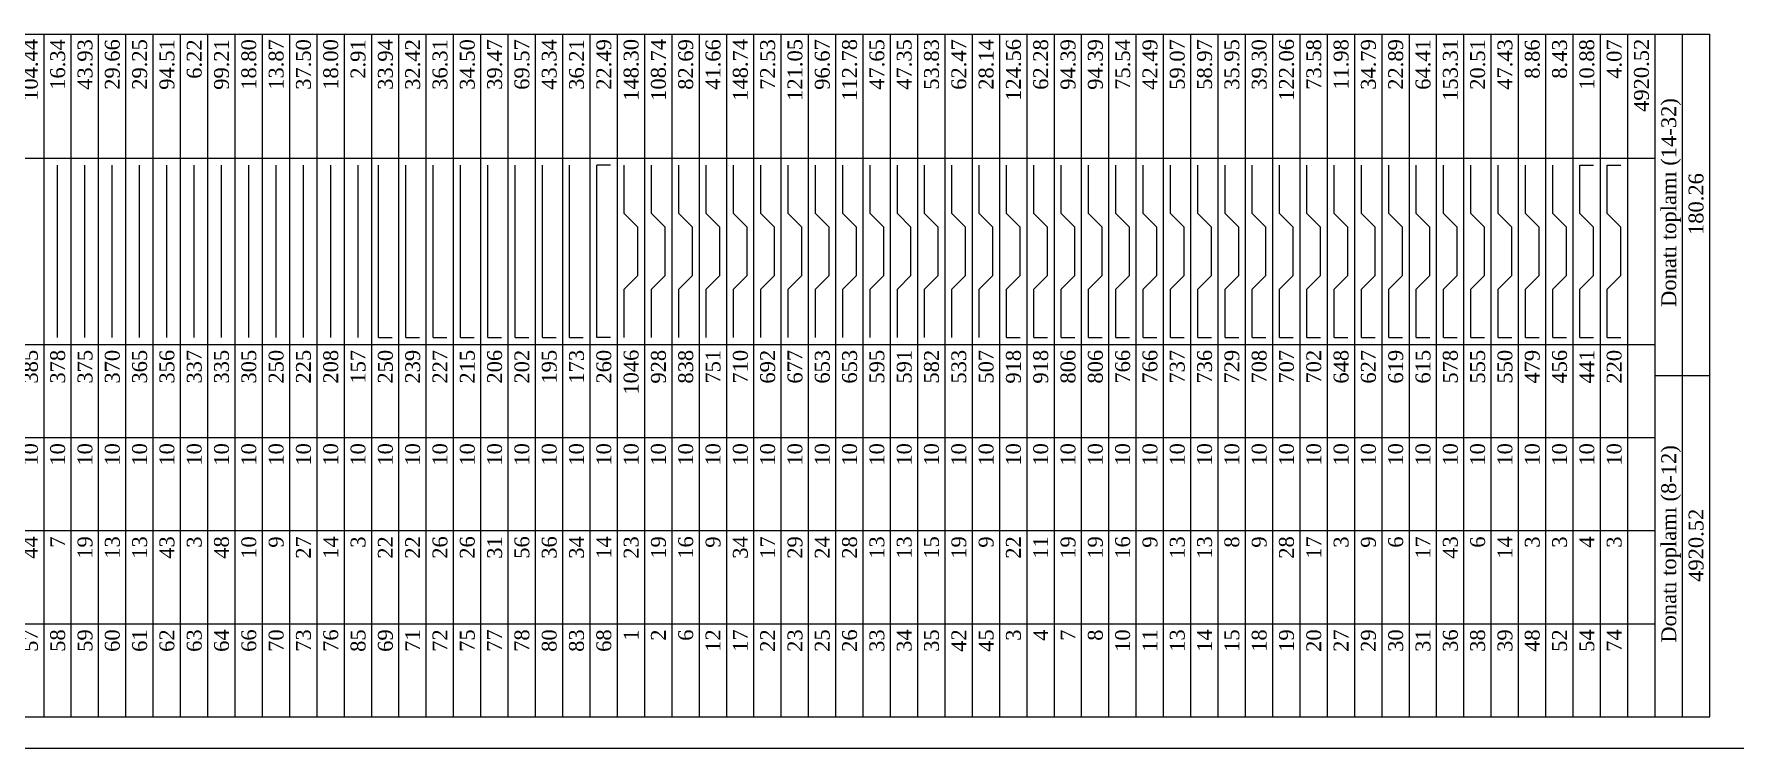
# Model space of a CAD drawing. Header units: millimetres. Extents: x 2232 to 85269, y -3593 to 5869.
# Drawn here: x 40687 to 42057, y 1369 to 1944 of the extents above; entities that cross this region are included whole.
import ezdxf

# ---------------------------------------------------------------- set-up
doc = ezdxf.new("R2010")
doc.units = ezdxf.units.MM
doc.layers.add('Donatı Metraj Tablosu', color=7, linetype='Continuous')
doc.layers.add('Standart', color=7, linetype='Continuous')
doc.styles.add('times new roman_1_18', font='times.ttf', dxfattribs={"height": 0.2})

# ---------------------------------------------------------------- blocks, each defined once
blk = doc.blocks.new('IDE128Entity1403')
at = {"layer": 'Donatı Metraj Tablosu', "color": 1, "linetype": 'Continuous', "lineweight": 5}
for points in [[(4094.8, 1385.2), (4094.8, -704.8)], [(4169.8, 1385.2), (4169.8, -660.8)], [(4244.8, 1385.2), (4244.8, -660.8)], [(4319.8, 1385.2), (4319.8, -660.8)], [(4394.8, 1385.2), (4394.8, -660.8)], [(4544.8, 1385.2), (4544.8, -660.8)], [(4644.8, 1385.2), (4644.8, -704.8)], [(4094.8, 637.2), (4644.8, 637.2)], [(4400.3, 626.2), (4539.3, 626.2)], [(4094.8, 615.2), (4644.8, 615.2)], [(4400.3, 604.2), (4539.3, 604.2)], [(4094.8, 593.2), (4644.8, 593.2)], [(4400.3, 582.2), (4539.3, 582.2)], [(4094.8, 571.2), (4644.8, 571.2)], [(4094.8, 549.2), (4644.8, 549.2)], [(4400.3, 560.2), (4539.3, 560.2)], [(4400.3, 538.2), (4539.3, 538.2)], [(4094.8, 527.2), (4644.8, 527.2)], [(4400.3, 516.2), (4539.3, 516.2)], [(4094.8, 505.2), (4644.8, 505.2)], [(4400.3, 494.2), (4539.3, 494.2)], [(4094.8, 483.2), (4644.8, 483.2)], [(4400.3, 472.2), (4539.3, 472.2)], [(4094.8, 461.2), (4644.8, 461.2)], [(4094.8, 439.2), (4644.8, 439.2)], [(4400.3, 450.2), (4539.3, 450.2)], [(4400.3, 428.2), (4539.3, 428.2)], [(4094.8, 417.2), (4644.8, 417.2)], [(4400.3, 406.2), (4539.3, 406.2)], [(4094.8, 395.2), (4644.8, 395.2)], [(4400.3, 384.2), (4539.3, 384.2)], [(4094.8, 373.2), (4644.8, 373.2)], [(4400.3, 367.7), (4539.3, 367.7)], [(4400.3, 367.7), (4400.3, 356.7)], [(4094.8, 351.2), (4644.8, 351.2)], [(4400.3, 345.7), (4539.3, 345.7)], [(4400.3, 345.7), (4400.3, 334.7)], [(4094.8, 329.2), (4644.8, 329.2)], [(4400.3, 323.7), (4539.3, 323.7)], [(4400.3, 323.7), (4400.3, 312.7)], [(4094.8, 307.2), (4644.8, 307.2)], [(4400.3, 301.7), (4539.3, 301.7)], [(4400.3, 301.7), (4400.3, 290.7)], [(4094.8, 285.2), (4644.8, 285.2)], [(4400.3, 279.7), (4539.3, 279.7)], [(4400.3, 279.7), (4400.3, 268.7)], [(4094.8, 263.2), (4644.8, 263.2)], [(4400.3, 257.7), (4539.3, 257.7)], [(4400.3, 257.7), (4400.3, 246.7)], [(4094.8, 241.2), (4644.8, 241.2)], [(4400.3, 235.7), (4539.3, 235.7)], [(4400.3, 235.7), (4400.3, 224.7)], [(4094.8, 219.2), (4644.8, 219.2)], [(4400.3, 213.7), (4539.3, 213.7)], [(4400.3, 213.7), (4400.3, 202.7)], [(4094.8, 197.2), (4644.8, 197.2)], [(4400.3, 191.7), (4539.3, 191.7)], [(4400.3, 180.7), (4400.3, 191.7)], [(4539.3, 180.7), (4539.3, 191.7)], [(4094.8, 175.2), (4644.8, 175.2)], [(4400.3, 169.7), (4439.3, 169.7)], [(4439.3, 169.7), (4450.3, 158.7)], [(4489.3, 158.7), (4500.3, 169.7)], [(4500.3, 169.7), (4539.3, 169.7)], [(4094.8, 153.2), (4644.8, 153.2)], [(4450.3, 158.7), (4489.3, 158.7)], [(4400.3, 147.7), (4439.3, 147.7)], [(4439.3, 147.7), (4450.3, 136.7)], [(4489.3, 136.7), (4500.3, 147.7)], [(4500.3, 147.7), (4539.3, 147.7)], [(4094.8, 131.2), (4644.8, 131.2)], [(4400.3, 125.7), (4439.3, 125.7)], [(4439.3, 125.7), (4450.3, 114.7)], [(4450.3, 136.7), (4489.3, 136.7)], [(4489.3, 114.7), (4500.3, 125.7)], [(4500.3, 125.7), (4539.3, 125.7)], [(4450.3, 114.7), (4489.3, 114.7)], [(4094.8, 109.2), (4644.8, 109.2)], [(4400.3, 103.7), (4439.3, 103.7)], [(4439.3, 103.7), (4450.3, 92.7)], [(4489.3, 92.7), (4500.3, 103.7)], [(4500.3, 103.7), (4539.3, 103.7)], [(4094.8, 87.2), (4644.8, 87.2)], [(4450.3, 92.7), (4489.3, 92.7)], [(4400.3, 81.7), (4439.3, 81.7)], [(4439.3, 81.7), (4450.3, 70.7)], [(4450.3, 70.7), (4489.3, 70.7)], [(4489.3, 70.7), (4500.3, 81.7)], [(4500.3, 81.7), (4539.3, 81.7)], [(4094.8, 65.2), (4644.8, 65.2)], [(4400.3, 59.7), (4439.3, 59.7)], [(4439.3, 59.7), (4450.3, 48.7)], [(4489.3, 48.7), (4500.3, 59.7)], [(4500.3, 59.7), (4539.3, 59.7)], [(4094.8, 43.2), (4644.8, 43.2)], [(4450.3, 48.7), (4489.3, 48.7)], [(4400.3, 37.7), (4439.3, 37.7)], [(4439.3, 37.7), (4450.3, 26.7)], [(4489.3, 26.7), (4500.3, 37.7)], [(4500.3, 37.7), (4539.3, 37.7)], [(4094.8, 21.2), (4644.8, 21.2)], [(4400.3, 15.7), (4439.3, 15.7)], [(4439.3, 15.7), (4450.3, 4.7)], [(4450.3, 26.7), (4489.3, 26.7)], [(4489.3, 4.7), (4500.3, 15.7)], [(4500.3, 15.7), (4539.3, 15.7)], [(4450.3, 4.7), (4489.3, 4.7)], [(4094.8, -0.8), (4644.8, -0.8)], [(4400.3, -6.3), (4439.3, -6.3)], [(4439.3, -6.3), (4450.3, -17.3)], [(4489.3, -17.3), (4500.3, -6.3)], [(4500.3, -6.3), (4539.3, -6.3)], [(4094.8, -22.8), (4644.8, -22.8)], [(4450.3, -17.3), (4489.3, -17.3)], [(4400.3, -28.3), (4439.3, -28.3)], [(4439.3, -28.3), (4450.3, -39.3)], [(4450.3, -39.3), (4489.3, -39.3)], [(4489.3, -39.3), (4500.3, -28.3)], [(4500.3, -28.3), (4539.3, -28.3)], [(4094.8, -44.8), (4644.8, -44.8)], [(4400.3, -50.3), (4439.3, -50.3)], [(4439.3, -50.3), (4450.3, -61.3)], [(4489.3, -61.3), (4500.3, -50.3)], [(4500.3, -50.3), (4539.3, -50.3)], [(4094.8, -66.8), (4644.8, -66.8)], [(4450.3, -61.3), (4489.3, -61.3)], [(4400.3, -72.3), (4439.3, -72.3)], [(4439.3, -72.3), (4450.3, -83.3)], [(4489.3, -83.3), (4500.3, -72.3)], [(4500.3, -72.3), (4539.3, -72.3)], [(4094.8, -88.8), (4644.8, -88.8)], [(4400.3, -94.3), (4439.3, -94.3)], [(4439.3, -94.3), (4450.3, -105.3)], [(4450.3, -83.3), (4489.3, -83.3)], [(4489.3, -105.3), (4500.3, -94.3)], [(4500.3, -94.3), (4539.3, -94.3)], [(4450.3, -105.3), (4489.3, -105.3)], [(4094.8, -110.8), (4644.8, -110.8)], [(4400.3, -116.3), (4439.3, -116.3)], [(4439.3, -116.3), (4450.3, -127.3)], [(4489.3, -127.3), (4500.3, -116.3)], [(4500.3, -116.3), (4539.3, -116.3)], [(4094.8, -132.8), (4644.8, -132.8)], [(4450.3, -127.3), (4489.3, -127.3)], [(4400.3, -138.3), (4439.3, -138.3)], [(4400.3, -138.3), (4400.3, -149.3)], [(4439.3, -138.3), (4450.3, -149.3)], [(4450.3, -149.3), (4489.3, -149.3)], [(4489.3, -149.3), (4500.3, -138.3)], [(4500.3, -138.3), (4539.3, -138.3)], [(4094.8, -154.8), (4644.8, -154.8)], [(4400.3, -160.3), (4439.3, -160.3)], [(4400.3, -160.3), (4400.3, -171.3)], [(4439.3, -160.3), (4450.3, -171.3)], [(4489.3, -171.3), (4500.3, -160.3)], [(4500.3, -160.3), (4539.3, -160.3)], [(4094.8, -176.8), (4644.8, -176.8)], [(4450.3, -171.3), (4489.3, -171.3)], [(4400.3, -182.3), (4439.3, -182.3)], [(4400.3, -182.3), (4400.3, -193.3)], [(4439.3, -182.3), (4450.3, -193.3)], [(4489.3, -193.3), (4500.3, -182.3)], [(4500.3, -182.3), (4539.3, -182.3)], [(4094.8, -198.8), (4644.8, -198.8)], [(4400.3, -204.3), (4439.3, -204.3)], [(4400.3, -204.3), (4400.3, -215.3)], [(4439.3, -204.3), (4450.3, -215.3)], [(4450.3, -193.3), (4489.3, -193.3)], [(4489.3, -215.3), (4500.3, -204.3)], [(4500.3, -204.3), (4539.3, -204.3)], [(4450.3, -215.3), (4489.3, -215.3)], [(4094.8, -220.8), (4644.8, -220.8)], [(4400.3, -226.3), (4439.3, -226.3)], [(4400.3, -226.3), (4400.3, -237.3)], [(4439.3, -226.3), (4450.3, -237.3)], [(4489.3, -237.3), (4500.3, -226.3)], [(4500.3, -226.3), (4539.3, -226.3)], [(4094.8, -242.8), (4644.8, -242.8)], [(4450.3, -237.3), (4489.3, -237.3)], [(4400.3, -248.3), (4439.3, -248.3)], [(4400.3, -248.3), (4400.3, -259.3)], [(4439.3, -248.3), (4450.3, -259.3)], [(4450.3, -259.3), (4489.3, -259.3)], [(4489.3, -259.3), (4500.3, -248.3)], [(4500.3, -248.3), (4539.3, -248.3)], [(4094.8, -264.8), (4644.8, -264.8)], [(4400.3, -270.3), (4439.3, -270.3)], [(4400.3, -270.3), (4400.3, -281.3)], [(4439.3, -270.3), (4450.3, -281.3)], [(4489.3, -281.3), (4500.3, -270.3)], [(4500.3, -270.3), (4539.3, -270.3)], [(4094.8, -286.8), (4644.8, -286.8)], [(4450.3, -281.3), (4489.3, -281.3)], [(4400.3, -292.3), (4439.3, -292.3)], [(4400.3, -292.3), (4400.3, -303.3)], [(4439.3, -292.3), (4450.3, -303.3)], [(4489.3, -303.3), (4500.3, -292.3)], [(4500.3, -292.3), (4539.3, -292.3)], [(4094.8, -308.8), (4644.8, -308.8)], [(4400.3, -314.3), (4439.3, -314.3)], [(4400.3, -314.3), (4400.3, -325.3)], [(4439.3, -314.3), (4450.3, -325.3)], [(4450.3, -303.3), (4489.3, -303.3)], [(4489.3, -325.3), (4500.3, -314.3)], [(4500.3, -314.3), (4539.3, -314.3)], [(4450.3, -325.3), (4489.3, -325.3)], [(4094.8, -330.8), (4644.8, -330.8)], [(4400.3, -336.3), (4439.3, -336.3)], [(4400.3, -336.3), (4400.3, -347.3)], [(4439.3, -336.3), (4450.3, -347.3)], [(4489.3, -347.3), (4500.3, -336.3)], [(4500.3, -336.3), (4539.3, -336.3)], [(4094.8, -352.8), (4644.8, -352.8)], [(4450.3, -347.3), (4489.3, -347.3)], [(4400.3, -358.3), (4439.3, -358.3)], [(4400.3, -358.3), (4400.3, -369.3)], [(4439.3, -358.3), (4450.3, -369.3)], [(4450.3, -369.3), (4489.3, -369.3)], [(4489.3, -369.3), (4500.3, -358.3)], [(4500.3, -358.3), (4539.3, -358.3)], [(4094.8, -374.8), (4644.8, -374.8)], [(4400.3, -380.3), (4439.3, -380.3)], [(4400.3, -380.3), (4400.3, -391.3)], [(4439.3, -380.3), (4450.3, -391.3)], [(4489.3, -391.3), (4500.3, -380.3)], [(4500.3, -380.3), (4539.3, -380.3)], [(4094.8, -396.8), (4644.8, -396.8)], [(4450.3, -391.3), (4489.3, -391.3)], [(4400.3, -402.3), (4439.3, -402.3)], [(4400.3, -402.3), (4400.3, -413.3)], [(4439.3, -402.3), (4450.3, -413.3)], [(4489.3, -413.3), (4500.3, -402.3)], [(4500.3, -402.3), (4539.3, -402.3)], [(4094.8, -418.8), (4644.8, -418.8)], [(4400.3, -424.3), (4439.3, -424.3)], [(4400.3, -424.3), (4400.3, -435.3)], [(4439.3, -424.3), (4450.3, -435.3)], [(4450.3, -413.3), (4489.3, -413.3)], [(4489.3, -435.3), (4500.3, -424.3)], [(4500.3, -424.3), (4539.3, -424.3)], [(4450.3, -435.3), (4489.3, -435.3)], [(4094.8, -440.8), (4644.8, -440.8)], [(4400.3, -446.3), (4439.3, -446.3)], [(4400.3, -446.3), (4400.3, -457.3)], [(4439.3, -446.3), (4450.3, -457.3)], [(4489.3, -457.3), (4500.3, -446.3)], [(4500.3, -446.3), (4539.3, -446.3)], [(4094.8, -462.8), (4644.8, -462.8)], [(4450.3, -457.3), (4489.3, -457.3)], [(4400.3, -468.3), (4439.3, -468.3)], [(4400.3, -468.3), (4400.3, -479.3)], [(4439.3, -468.3), (4450.3, -479.3)], [(4450.3, -479.3), (4489.3, -479.3)], [(4489.3, -479.3), (4500.3, -468.3)], [(4500.3, -468.3), (4539.3, -468.3)], [(4094.8, -484.8), (4644.8, -484.8)], [(4400.3, -490.3), (4439.3, -490.3)], [(4400.3, -490.3), (4400.3, -501.3)], [(4439.3, -490.3), (4450.3, -501.3)], [(4489.3, -501.3), (4500.3, -490.3)], [(4500.3, -490.3), (4539.3, -490.3)], [(4450.3, -501.3), (4489.3, -501.3)], [(4094.8, -506.8), (4644.8, -506.8)], [(4400.3, -512.3), (4439.3, -512.3)], [(4400.3, -512.3), (4400.3, -523.3)], [(4439.3, -512.3), (4450.3, -523.3)], [(4489.3, -523.3), (4500.3, -512.3)], [(4500.3, -512.3), (4539.3, -512.3)], [(4094.8, -528.8), (4644.8, -528.8)], [(4450.3, -523.3), (4489.3, -523.3)], [(4400.3, -534.3), (4439.3, -534.3)], [(4400.3, -534.3), (4400.3, -545.3)], [(4439.3, -534.3), (4450.3, -545.3)], [(4450.3, -545.3), (4489.3, -545.3)], [(4489.3, -545.3), (4500.3, -534.3)], [(4500.3, -534.3), (4539.3, -534.3)], [(4094.8, -550.8), (4644.8, -550.8)], [(4400.3, -556.3), (4439.3, -556.3)], [(4400.3, -556.3), (4400.3, -567.3)], [(4439.3, -556.3), (4450.3, -567.3)], [(4489.3, -567.3), (4500.3, -556.3)], [(4500.3, -556.3), (4539.3, -556.3)], [(4094.8, -572.8), (4644.8, -572.8)], [(4450.3, -567.3), (4489.3, -567.3)], [(4400.3, -578.3), (4439.3, -578.3)], [(4400.3, -578.3), (4400.3, -589.3)], [(4439.3, -578.3), (4450.3, -589.3)], [(4489.3, -589.3), (4500.3, -578.3)], [(4500.3, -578.3), (4539.3, -578.3)], [(4094.8, -594.8), (4644.8, -594.8)], [(4400.3, -600.3), (4400.3, -611.3)], [(4400.3, -600.3), (4439.3, -600.3)], [(4439.3, -600.3), (4450.3, -611.3)], [(4450.3, -589.3), (4489.3, -589.3)], [(4489.3, -611.3), (4500.3, -600.3)], [(4500.3, -600.3), (4539.3, -600.3)], [(4539.3, -600.3), (4539.3, -611.3)], [(4450.3, -611.3), (4489.3, -611.3)], [(4094.8, -616.8), (4644.8, -616.8)], [(4400.3, -622.3), (4400.3, -633.3)], [(4400.3, -622.3), (4439.3, -622.3)], [(4439.3, -622.3), (4450.3, -633.3)], [(4489.3, -633.3), (4500.3, -622.3)], [(4500.3, -622.3), (4539.3, -622.3)], [(4539.3, -622.3), (4539.3, -633.3)], [(4094.8, -638.8), (4644.8, -638.8)], [(4450.3, -633.3), (4489.3, -633.3)], [(4094.8, -660.8), (4644.8, -660.8)], [(4369.8, -660.8), (4369.8, -704.8)], [(4094.8, -682.8), (4644.8, -682.8)], [(4094.8, -704.8), (4644.8, -704.8)]]:
    blk.add_lwpolyline(points, dxfattribs=at)
at = {"layer": 'Donatı Metraj Tablosu', "color": 1, "linetype": 'Continuous', "lineweight": 5, "style": 'times new roman_1_18'}
for s, p in [('57', (4147.1, 642.2)), ('44', (4222.1, 642.2)), ('10', (4297.1, 642.2)), ('385', (4363.2, 642.2)), ('104.44', (4591, 642.2)), ('58', (4147.1, 620.2)), ('7', (4231, 620.2)), ('10', (4297.1, 620.2)), ('378', (4363.2, 620.2)), ('16.34', (4599.9, 620.2)), ('59', (4147.1, 598.2)), ('19', (4222.1, 598.2)), ('10', (4297.1, 598.2)), ('375', (4363.2, 598.2)), ('43.93', (4599.9, 598.2)), ('60', (4147.1, 576.2)), ('13', (4222.1, 576.2)), ('10', (4297.1, 576.2)), ('370', (4363.2, 576.2)), ('29.66', (4599.9, 576.2)), ('61', (4147.1, 554.2)), ('13', (4222.1, 554.2)), ('10', (4297.1, 554.2)), ('365', (4363.2, 554.2)), ('29.25', (4599.9, 554.2)), ('62', (4147.1, 532.2)), ('43', (4222.1, 532.2)), ('10', (4297.1, 532.2)), ('356', (4363.2, 532.2)), ('94.51', (4599.9, 532.2)), ('63', (4147.1, 510.2)), ('3', (4231, 510.2)), ('10', (4297.1, 510.2)), ('337', (4363.2, 510.2)), ('6.22', (4608.8, 510.2)), ('64', (4147.1, 488.2)), ('48', (4222.1, 488.2)), ('10', (4297.1, 488.2)), ('335', (4363.2, 488.2)), ('99.21', (4599.9, 488.2)), ('66', (4147.1, 466.2)), ('10', (4222.1, 466.2)), ('10', (4297.1, 466.2)), ('305', (4363.2, 466.2)), ('18.80', (4599.9, 466.2)), ('70', (4147.1, 444.2)), ('9', (4231, 444.2)), ('10', (4297.1, 444.2)), ('250', (4363.2, 444.2)), ('13.87', (4599.9, 444.2)), ('73', (4147.1, 422.2)), ('27', (4222.1, 422.2)), ('10', (4297.1, 422.2)), ('225', (4363.2, 422.2)), ('37.50', (4599.9, 422.2)), ('76', (4147.1, 400.2)), ('14', (4222.1, 400.2)), ('10', (4297.1, 400.2)), ('208', (4363.2, 400.2)), ('18.00', (4599.9, 400.2)), ('85', (4147.1, 378.2)), ('3', (4231, 378.2)), ('10', (4297.1, 378.2)), ('157', (4363.2, 378.2)), ('2.91', (4608.8, 378.2)), ('69', (4147.1, 356.2)), ('22', (4222.1, 356.2)), ('10', (4297.1, 356.2)), ('250', (4363.2, 356.2)), ('33.94', (4599.9, 356.2)), ('71', (4147.1, 334.2)), ('22', (4222.1, 334.2)), ('10', (4297.1, 334.2)), ('239', (4363.2, 334.2)), ('32.42', (4599.9, 334.2)), ('72', (4147.1, 312.2)), ('26', (4222.1, 312.2)), ('10', (4297.1, 312.2)), ('227', (4363.2, 312.2)), ('36.31', (4599.9, 312.2)), ('75', (4147.1, 290.2)), ('26', (4222.1, 290.2)), ('10', (4297.1, 290.2)), ('215', (4363.2, 290.2)), ('34.50', (4599.9, 290.2)), ('77', (4147.1, 268.2)), ('31', (4222.1, 268.2)), ('10', (4297.1, 268.2)), ('206', (4363.2, 268.2)), ('39.47', (4599.9, 268.2)), ('78', (4147.1, 246.2)), ('56', (4222.1, 246.2)), ('10', (4297.1, 246.2)), ('202', (4363.2, 246.2)), ('69.57', (4599.9, 246.2)), ('80', (4147.1, 224.2)), ('36', (4222.1, 224.2)), ('10', (4297.1, 224.2)), ('195', (4363.2, 224.2)), ('43.34', (4599.9, 224.2)), ('83', (4147.1, 202.2)), ('34', (4222.1, 202.2)), ('10', (4297.1, 202.2)), ('173', (4363.2, 202.2)), ('36.21', (4599.9, 202.2)), ('68', (4147.1, 180.2)), ('14', (4222.1, 180.2)), ('10', (4297.1, 180.2)), ('260', (4363.2, 180.2)), ('22.49', (4599.9, 180.2)), ('1', (4156, 158.2)), ('23', (4222.1, 158.2)), ('10', (4297.1, 158.2)), ('1046', (4354.3, 158.2)), ('148.30', (4591, 158.2)), ('2', (4156, 136.2)), ('19', (4222.1, 136.2)), ('10', (4297.1, 136.2)), ('928', (4363.2, 136.2)), ('108.74', (4591, 136.2)), ('6', (4156, 114.2)), ('16', (4222.1, 114.2)), ('10', (4297.1, 114.2)), ('838', (4363.2, 114.2)), ('82.69', (4599.9, 114.2)), ('12', (4147.1, 92.2)), ('9', (4231, 92.2)), ('10', (4297.1, 92.2)), ('751', (4363.2, 92.2)), ('41.66', (4599.9, 92.2)), ('17', (4147.1, 70.2)), ('34', (4222.1, 70.2)), ('10', (4297.1, 70.2)), ('710', (4363.2, 70.2)), ('148.74', (4591, 70.2)), ('22', (4147.1, 48.2)), ('17', (4222.1, 48.2)), ('10', (4297.1, 48.2)), ('692', (4363.2, 48.2)), ('72.53', (4599.9, 48.2)), ('23', (4147.1, 26.2)), ('29', (4222.1, 26.2)), ('10', (4297.1, 26.2)), ('677', (4363.2, 26.2)), ('121.05', (4591, 26.2)), ('25', (4147.1, 4.2)), ('24', (4222.1, 4.2)), ('10', (4297.1, 4.2)), ('653', (4363.2, 4.2)), ('96.67', (4599.9, 4.2)), ('26', (4147.1, -17.8)), ('28', (4222.1, -17.8)), ('10', (4297.1, -17.8)), ('653', (4363.2, -17.8)), ('112.78', (4591, -17.8)), ('33', (4147.1, -39.8)), ('13', (4222.1, -39.8)), ('10', (4297.1, -39.8)), ('595', (4363.2, -39.8)), ('47.65', (4599.9, -39.8)), ('34', (4147.1, -61.8)), ('13', (4222.1, -61.8)), ('10', (4297.1, -61.8)), ('591', (4363.2, -61.8)), ('47.35', (4599.9, -61.8)), ('35', (4147.1, -83.8)), ('15', (4222.1, -83.8)), ('10', (4297.1, -83.8)), ('582', (4363.2, -83.8)), ('53.83', (4599.9, -83.8)), ('42', (4147.1, -105.8)), ('19', (4222.1, -105.8)), ('10', (4297.1, -105.8)), ('533', (4363.2, -105.8)), ('62.47', (4599.9, -105.8)), ('45', (4147.1, -127.8)), ('9', (4231, -127.8)), ('10', (4297.1, -127.8)), ('507', (4363.2, -127.8)), ('28.14', (4599.9, -127.8)), ('3', (4156, -149.8)), ('22', (4222.1, -149.8)), ('10', (4297.1, -149.8)), ('918', (4363.2, -149.8)), ('124.56', (4591, -149.8)), ('4', (4156, -171.8)), ('11', (4222.1, -171.8)), ('10', (4297.1, -171.8)), ('918', (4363.2, -171.8)), ('62.28', (4599.9, -171.8)), ('7', (4156, -193.8)), ('19', (4222.1, -193.8)), ('10', (4297.1, -193.8)), ('806', (4363.2, -193.8)), ('94.39', (4599.9, -193.8)), ('8', (4156, -215.8)), ('19', (4222.1, -215.8)), ('10', (4297.1, -215.8)), ('806', (4363.2, -215.8)), ('94.39', (4599.9, -215.8)), ('10', (4147.1, -237.8)), ('16', (4222.1, -237.8)), ('10', (4297.1, -237.8)), ('766', (4363.2, -237.8)), ('75.54', (4599.9, -237.8)), ('11', (4147.1, -259.8)), ('9', (4231, -259.8)), ('10', (4297.1, -259.8)), ('766', (4363.2, -259.8)), ('42.49', (4599.9, -259.8)), ('13', (4147.1, -281.8)), ('13', (4222.1, -281.8)), ('10', (4297.1, -281.8)), ('737', (4363.2, -281.8)), ('59.07', (4599.9, -281.8)), ('14', (4147.1, -303.8)), ('13', (4222.1, -303.8)), ('10', (4297.1, -303.8)), ('736', (4363.2, -303.8)), ('58.97', (4599.9, -303.8)), ('15', (4147.1, -325.8)), ('8', (4231, -325.8)), ('10', (4297.1, -325.8)), ('729', (4363.2, -325.8)), ('35.95', (4599.9, -325.8)), ('18', (4147.1, -347.8)), ('9', (4231, -347.8)), ('10', (4297.1, -347.8)), ('708', (4363.2, -347.8)), ('39.30', (4599.9, -347.8)), ('19', (4147.1, -369.8)), ('28', (4222.1, -369.8)), ('10', (4297.1, -369.8)), ('707', (4363.2, -369.8)), ('122.06', (4591, -369.8)), ('20', (4147.1, -391.8)), ('17', (4222.1, -391.8)), ('10', (4297.1, -391.8)), ('702', (4363.2, -391.8)), ('73.58', (4599.9, -391.8)), ('27', (4147.1, -413.8)), ('3', (4231, -413.8)), ('10', (4297.1, -413.8)), ('648', (4363.2, -413.8)), ('11.98', (4599.9, -413.8)), ('29', (4147.1, -435.8)), ('9', (4231, -435.8)), ('10', (4297.1, -435.8)), ('627', (4363.2, -435.8)), ('34.79', (4599.9, -435.8)), ('30', (4147.1, -457.8)), ('6', (4231, -457.8)), ('10', (4297.1, -457.8)), ('619', (4363.2, -457.8)), ('22.89', (4599.9, -457.8)), ('31', (4147.1, -479.8)), ('17', (4222.1, -479.8)), ('10', (4297.1, -479.8)), ('615', (4363.2, -479.8)), ('64.41', (4599.9, -479.8)), ('36', (4147.1, -501.8)), ('43', (4222.1, -501.8)), ('10', (4297.1, -501.8)), ('578', (4363.2, -501.8)), ('153.31', (4591, -501.8)), ('38', (4147.1, -523.8)), ('6', (4231, -523.8)), ('10', (4297.1, -523.8)), ('555', (4363.2, -523.8)), ('20.51', (4599.9, -523.8)), ('39', (4147.1, -545.8)), ('14', (4222.1, -545.8)), ('10', (4297.1, -545.8)), ('550', (4363.2, -545.8)), ('47.43', (4599.9, -545.8)), ('48', (4147.1, -567.8)), ('3', (4231, -567.8)), ('10', (4297.1, -567.8)), ('479', (4363.2, -567.8)), ('8.86', (4608.8, -567.8)), ('52', (4147.1, -589.8)), ('3', (4231, -589.8)), ('10', (4297.1, -589.8)), ('456', (4363.2, -589.8)), ('8.43', (4608.8, -589.8)), ('54', (4147.1, -611.8)), ('4', (4231, -611.8)), ('10', (4297.1, -611.8)), ('441', (4363.2, -611.8)), ('10.88', (4599.9, -611.8)), ('74', (4147.1, -633.8)), ('3', (4231, -633.8)), ('10', (4297.1, -633.8)), ('220', (4363.2, -633.8)), ('4.07', (4608.8, -633.8)), ('4920.52', (4582.1, -655.8)), ('Donatı toplamı (8-12)', (4154.5, -677.8)), ('Donatı toplamı (14-32)', (4425, -677.8)), ('4920.52', (4203.5, -699.8)), ('180.26', (4482.9, -699.8))]:
    blk.add_text(s, height=12, dxfattribs=at).set_placement(p)

msp = doc.modelspace()

# ---------------------------------------------------------------- linework, layer by layer
msp.add_line((3332.4, 1368.7), (79990.7, 1368.7))

# ---------------------------------------------------------------- block references
at = {"layer": 'Standart', "rotation": 90}
msp.add_blockref('IDE128Entity1403', (41332.6, -2700.9), dxfattribs=at)

doc.saveas('drawing.dxf')
